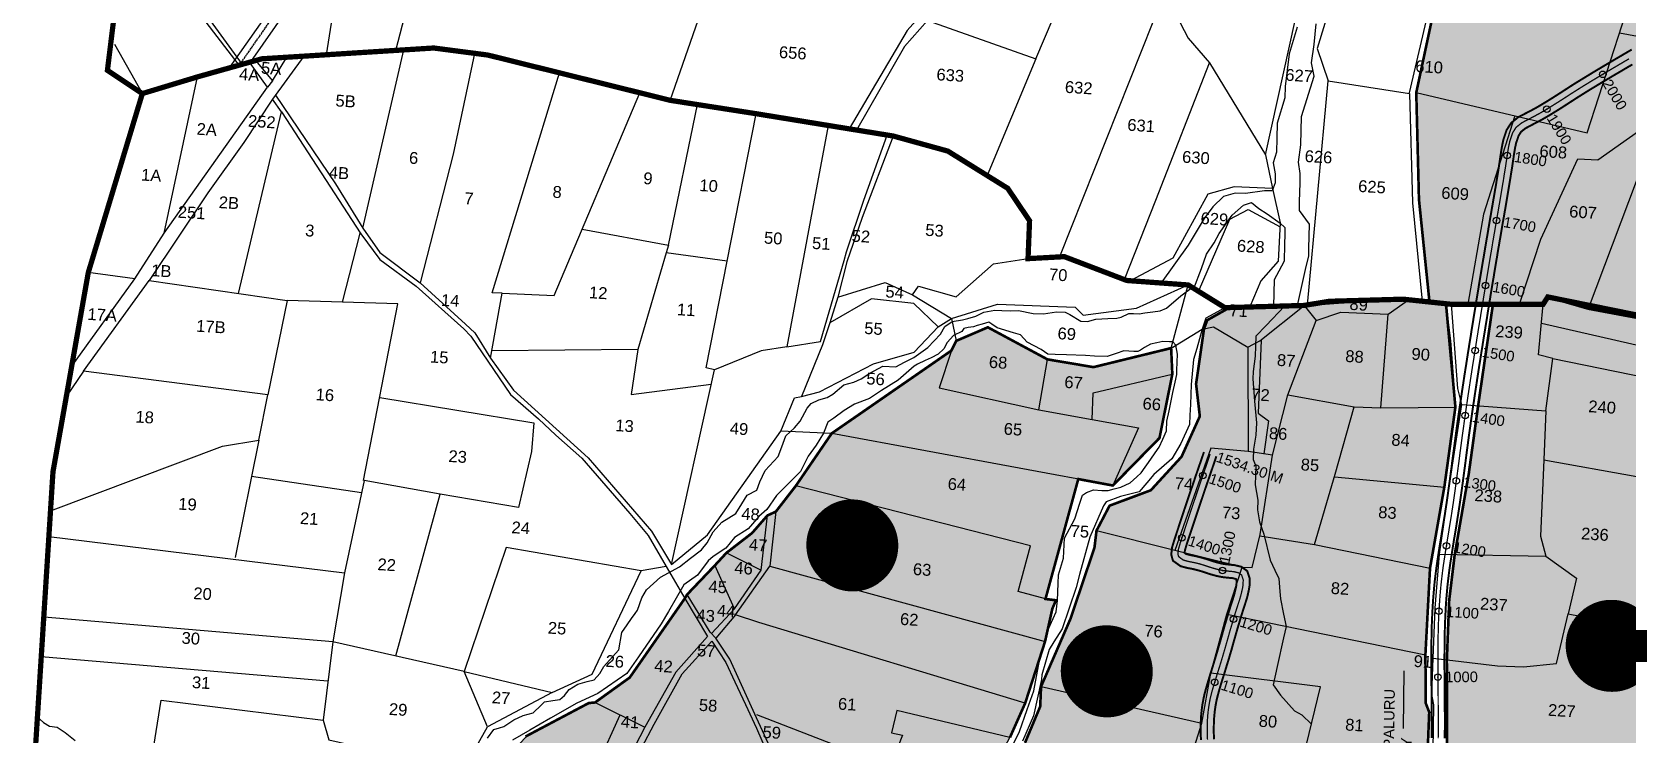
# Model space of a CAD drawing. Header units: inches. Extents: x 201618 to 222325, y 1599056 to 1612709.
# Drawn here: x 203279 to 205704, y 1605696 to 1606762 of the extents above; entities that cross this region are included whole.
import ezdxf
from ezdxf.enums import TextEntityAlignment as Align

# ---------------------------------------------------------------- set-up
doc = ezdxf.new("R2010")
doc.units = ezdxf.units.IN
doc.header["$LTSCALE"] = 15
doc.header["$MEASUREMENT"] = 0
doc.header["$PDMODE"] = 32
doc.header["$PDSIZE"] = 10
doc.linetypes.add('ACAD_ISO02W100', pattern=[15, 12, -3])
doc.linetypes.add('HIDDEN2', pattern=[0.1875, 0.125, -0.0625])
for name, color, linetype in [('CANAL1', 7, 'Continuous'), ('CHANAGE', 1, 'Continuous'), ('PAPER SIZE', 5, 'Continuous'), ('PLOT', 7, 'Continuous'), ('PLOTS', 7, 'Continuous'), ('PLOTS NO', 7, 'Continuous'), ('ROAD', 1, 'Continuous'), ('STREAMS', 4, 'Continuous'), ('STRUCTURE', 5, 'Continuous'), ('text2', 7, 'Continuous'), ('VILLAGE BOUNDAY', 5, 'Continuous'), ('VILLAGE BOUNDRY', 5, 'Continuous'), ('WUA-12', 3, 'Continuous')]:
    doc.layers.add(name, color=color, linetype=linetype)
doc.styles.get("Standard").update_dxf_attribs({"font": 'arial.ttf'})
doc.dimstyles.get("Standard").update_dxf_attribs({"dimtxt": 0.18, "dimasz": 0.18, "dimexe": 0.18, "dimexo": 0.0625, "dimgap": 0.09, "dimtad": 0, "dimtih": 1, "dimtoh": 1, "dimdec": 4, "dimzin": 0, "dimdsep": 46, "dimtxsty": 'Standard', "dimcen": 0.09, "dimadec": 0, "dimazin": 0, "dimtfac": 1, "dimtdec": 4, "dimtofl": 0, "dimtmove": 0, "dimatfit": 3, "dimfxl": 1, "dimtolj": 1, "dimtzin": 0, "dimarcsym": 0})
pattern_1 = [(45, (0, 0), (-0.088388347648, 0.088388347648), [])]

msp = doc.modelspace()

# ---------------------------------------------------------------- hatches: boundary and pattern name
at = {"layer": 'PLOTS NO'}
h = msp.add_hatch(color=2, dxfattribs=at)
h.dxf.hatch_style = 1
h.paths.add_polyline_path([(205462.2, 1606348.3), (205437.6, 1606348.2), (205429.1, 1606349.1), (205404, 1606351.8), (205396, 1606429.5), (205388, 1606507.3), (205383.9, 1606669.8), (205420.6, 1606841), (205458.9, 1606950.9), (205460.2, 1606950.6), (205485.3, 1607027.8), (205485.4, 1607083.6), (205485.4, 1607112.7), (205487.9, 1607137.7), (205495.4, 1607214), (205497.9, 1607239.3), (205505.4, 1607315.3), (205538.5, 1607335.4), (205590.8, 1607320.2), (205581.5, 1607365.7), (205596.3, 1607383.3), (205696, 1607382.1), (205703.6, 1607405.8), (205699.9, 1607446.4), (205652, 1607452.5), (205654.1, 1607569.4), (205646.1, 1607614.3), (205657.8, 1607769.8), (205770.2, 1607793.5), (205757, 1607719.9), (205821.8, 1607704.8), (205907.4, 1607685), (205973.3, 1607772.8), (206218.7, 1607712.2), (206218.7, 1607610.7), (206210, 1607553), (206183.5, 1607429.4), (206160.8, 1607328), (206146.1, 1607262.9), (206136.1, 1607212.3), (206122.2, 1607141.7), (206114.1, 1607094.6), (206111.5, 1607079.7), (206100.8, 1607017.7), (206095.2, 1606972.1), (206088.5, 1606918.1), (206087.8, 1606907.4), (206076.6, 1606749.9), (206074.1, 1606737.9), (206057.2, 1606656.9), (206053.9, 1606627.1), (206035.8, 1606562), (206020.6, 1606506.4), (206004.9, 1606450.3), (205988.8, 1606355.4), (205972.7, 1606260.5), (205919.2, 1606273.5), (205789.7, 1606316), (205645.4, 1606341.6), (205583.9, 1606359.4), (205576.8, 1606348.3), (205542.3, 1606348.8), (205507.2, 1606348.3)])
at = {"layer": 'PLOTS NO', "true_color": 0xc7c8ca}
h = msp.add_hatch(color=9, dxfattribs=at)
h.dxf.hatch_style = 1
h.paths.add_polyline_path([(204719.4, 1605541.7), (204789.1, 1605682.5), (204812.1, 1605737.4), (204813.4, 1605767.7), (204858.1, 1605870.5), (204894.6, 1605978.6), (204897.7, 1606004.4), (204917.6, 1606042.4), (204980.3, 1606065.8), (205027, 1606116.7), (205054.8, 1606178.2), (205049.1, 1606227.1), (205061.2, 1606311), (205066.1, 1606324.2), (205101.4, 1606344), (205218.7, 1606347.4), (205347.2, 1606357.1), (205372.2, 1606355.1), (205429.1, 1606349.1), (205443.4, 1606192.1), (205426.6, 1606070.7), (205404.8, 1605947.4), (205397.8, 1605816), (205398.4, 1605742.2), (205403.6, 1605728.7), (205398.9, 1605612.4), (205395.2, 1605396.2), (205376.8, 1605279.7), (205357.6, 1605115.7), (205224, 1605138.2), (205185.1, 1605145), (205157.8, 1605253.7), (205134.9, 1605352.6), (205151, 1605393.9), (205174.8, 1605455.8), (204991.9, 1605502.6), (204982.2, 1605468), (204902.9, 1605490.2), (204823.7, 1605512.4)])
at = {"layer": 'PLOTS NO', "true_color": 0x7aafdf}
h = msp.add_hatch(dxfattribs=at)
h.set_pattern_fill('ANSI31', color=143)
h.set_pattern_definition(pattern_1)
h.paths.add_polyline_path([(205365.6, 1604886.1), (205376.4, 1605000.9), (205390.6, 1605165.1), (205406.6, 1605288), (205426.1, 1605404.9), (205426.2, 1605419.4), (205429.8, 1605576.6), (205430.7, 1605668.1), (205430.4, 1605807.8), (205434, 1605898.7), (205442.3, 1605967.7), (205463.8, 1606091.4), (205477.8, 1606193.1), (205500.3, 1606347), (205542.3, 1606348.8), (205576.8, 1606348.3), (205583.9, 1606359.4), (205645.4, 1606341.6), (205789.7, 1606314.7), (205920.1, 1606273.1), (205972.7, 1606260.5), (206047.7, 1606256.8), (206002.5, 1606058.7), (206000, 1605996.1), (206080.2, 1605993.6), (206113.9, 1605947.7), (206132.6, 1605935.5), (206123.3, 1605844.7), (206166.6, 1605837), (206160.2, 1605775.3), (206204.7, 1605763.7), (206168.9, 1605555.9), (206167.7, 1605536.9), (206155.6, 1605519.6), (206130, 1605530.8), (206056.1, 1605571.2), (206045.1, 1605552.2), (205884.5, 1605551.6), (205866.1, 1605409.6), (205593.9, 1605445.1), (205585.8, 1605399.9), (205561.5, 1605264.2), (205624.6, 1605257.2), (205736.4, 1605241.9), (205848.1, 1605226.5), (205848.7, 1605199.9), (205739.3, 1605111.7), (205641.6, 1605031.6), (205485.5, 1604908.1), (205438.9, 1604869.4)])
at = {"layer": 'PLOTS NO', "true_color": 0x58ba48}
h = msp.add_hatch(dxfattribs=at)
h.set_pattern_fill('ANSI31', color=85)
h.set_pattern_definition(pattern_1)
h.paths.add_polyline_path([(203783.2, 1605316), (203736.1, 1605337.8), (203805.1, 1605390.1), (203873.2, 1605403.1), (203947.3, 1605471), (203957.3, 1605574.7), (203971.5, 1605629.8), (204029.4, 1605691.7), (204125.7, 1605742.6), (204135.3, 1605743.5), (204188, 1605781.4), (204271.6, 1605901.3), (204275.1, 1605907.3), (204316.9, 1605951.1), (204335, 1605970.7), (204374, 1606000.8), (204397.3, 1606027.5), (204410.1, 1606033.3), (204440.6, 1606072.6), (204495.1, 1606152.2), (204677, 1606277.9), (204684.4, 1606292.7), (204732.5, 1606313.3), (204823.1, 1606264.6), (204893.1, 1606252.8), (205011.2, 1606281.7), (205013, 1606242.2), (204993.5, 1606145.2), (204922.6, 1606073), (204870, 1606082.8), (204820.1, 1605900.7), (204836, 1605898.7), (204830.5, 1605885.7), (204819.5, 1605836.1), (204789.2, 1605742.3), (204766.1, 1605690.4), (204699.5, 1605566.6), (204590.7, 1605550.1), (204513.7, 1605461.1), (204508.1, 1605453.6), (204490.4, 1605398), (204500.5, 1605279.7), (204560.8, 1605274.6), (204565.9, 1605185.2), (204558.2, 1605066.8), (204467.8, 1605072.7), (204447.7, 1604992.2), (204349, 1605023), (204342.6, 1605014.3), (204268.3, 1605039.4), (204084.8, 1605108.8), (203963.3, 1605160), (203967.5, 1605174.5), (203903.8, 1605233.9), (203840.2, 1605293.3)])
at = {"layer": 'text2'}
h = msp.add_hatch(dxfattribs=at)
h.set_pattern_fill('ANSI31', color=5)
h.set_pattern_definition([(45, (13662.94323, -6696.569), (-0.088388347648, 0.088388347648), [])])
edge = h.paths.add_edge_path()
edge.add_arc((204526.4, 1605982), 69.1, 0, 360)
h.paths.add_polyline_path([(204447.7, 1605951), (204605, 1605951), (204605, 1606013.1), (204447.7, 1606013.1)], flags=9)
h = msp.add_hatch(dxfattribs=at)
h.set_pattern_fill('ANSI31', color=5)
h.set_pattern_definition([(45, (14817.52329, -6849.14004), (-0.088388347648, 0.088388347648), [])])
edge = h.paths.add_edge_path()
edge.add_arc((205681, 1605829.5), 69.1, 0, 360)
h.paths.add_polyline_path([(205602.3, 1605798.4), (205759.6, 1605798.4), (205759.6, 1605860.5), (205602.3, 1605860.5)], flags=9)
h = msp.add_hatch(dxfattribs=at)
h.set_pattern_fill('ANSI31', color=5)
h.set_pattern_definition([(45, (14049.87522, -6887.85783), (-0.088388347648, 0.088388347648), [])])
edge = h.paths.add_edge_path()
edge.add_arc((204913.3, 1605790.8), 69.1, 0, 360)
h.paths.add_polyline_path([(204834.6, 1605759.7), (204992, 1605759.7), (204992, 1605821.8), (204834.6, 1605821.8)], flags=9)

# ---------------------------------------------------------------- linework, layer by layer
at = {"layer": 'CANAL1', "color": 200, "linetype": 'ByBlock', "ltscale": 40, "const_width": 3}
for points in [[(205407.2, 1605689.3), (205407.3, 1605699.8), (205407.4, 1605710.2), (205407.4, 1605720.7), (205407.3, 1605731.3), (205407.2, 1605741.8), (205407.2, 1605752.3), (205407.1, 1605762.9), (205407, 1605773.4), (205406.9, 1605784), (205406.8, 1605794.5), (205406.8, 1605805.1), (205406.8, 1605815.7), (205406.9, 1605829.5), (205407, 1605837), (205407.2, 1605847.6), (205407.4, 1605858.2), (205407.8, 1605868.9), (205408.3, 1605879.5), (205408.9, 1605890.2), (205409.6, 1605900.8), (205410.5, 1605911.4), (205411.4, 1605922.1), (205412.3, 1605930.4), (205413.9, 1605943.3), (205415.3, 1605953.9), (205416.9, 1605964.4), (205418.5, 1605974.9), (205420.2, 1605985.3), (205421.9, 1605995.8), (205423.6, 1606006.2), (205425.3, 1606016.6), (205427.4, 1606029.3), (205428.6, 1606037.3), (205430.2, 1606047.7), (205431.7, 1606058.1), (205433.1, 1606068.5), (205434.6, 1606078.9), (205436, 1606089.4), (205437.4, 1606099.8), (205438.7, 1606110.2), (205440.1, 1606120.7), (205441.5, 1606131.2), (205442.9, 1606141.6), (205444.4, 1606153), (205445.7, 1606162.6), (205447.2, 1606173.1), (205448.7, 1606183.5), (205450.2, 1606194), (205451.8, 1606204.4), (205453.3, 1606214.9), (205454.9, 1606225.3), (205456.5, 1606235.8), (205458.1, 1606246.2), (205459.8, 1606256.7), (205461.4, 1606267.1), (205463, 1606277.5), (205464.7, 1606287.9), (205466.9, 1606301.4), (205468, 1606308.8), (205469.7, 1606319.2), (205471.4, 1606329.6), (205473.1, 1606340), (205474.8, 1606350.4), (205476.5, 1606360.8), (205478.2, 1606371.2), (205479.9, 1606381.6), (205481.6, 1606392), (205483.4, 1606402.4), (205485.1, 1606412.8), (205486.9, 1606423.2), (205488.6, 1606433.6), (205490.4, 1606444.1), (205492.2, 1606454.5), (205493.9, 1606464.9), (205495.5, 1606474.1), (205497.5, 1606485.8), (205499.3, 1606496.2), (205501.1, 1606506.6), (205502.9, 1606517), (205504.7, 1606527.4), (205506.4, 1606537.8), (205508.1, 1606548.1), (205509.7, 1606558.5), (205511.8, 1606572.6), (205512.8, 1606579.2), (205514.6, 1606589.9), (205516.4, 1606598.4), (205521.3, 1606613), (205528.2, 1606623.7), (205538.6, 1606632.2), (205552.2, 1606639.3), (205558.6, 1606642.6), (205567.8, 1606647.6), (205576.7, 1606652.9), (205585.6, 1606658.3), (205594.3, 1606663.8), (205603.1, 1606669.4), (205615.6, 1606677.5), (205620.7, 1606680.8), (205629.7, 1606686.4), (205638.7, 1606691.9), (205647.7, 1606697.4), (205656.8, 1606702.9), (205665.9, 1606708.3), (205675, 1606713.7), (205684.1, 1606719.1), (205693.2, 1606724.4), (205702.4, 1606729.8), (205711.5, 1606735.1)], [(205427.2, 1605689), (205427.3, 1605699.6), (205427.4, 1605710.2), (205427.4, 1605720.8), (205427.3, 1605731.4), (205427.2, 1605741.9), (205427.2, 1605752.5), (205427.1, 1605763), (205427, 1605773.6), (205426.9, 1605784.1), (205426.8, 1605794.6), (205426.8, 1605805.2), (205426.8, 1605815.7), (205426.9, 1605829.3), (205427, 1605836.6), (205427.2, 1605847.1), (205427.4, 1605857.6), (205427.8, 1605868.1), (205428.3, 1605878.5), (205428.8, 1605888.9), (205429.5, 1605899.3), (205430.4, 1605909.7), (205431.3, 1605920.1), (205432.2, 1605928.1), (205433.7, 1605940.7), (205435.1, 1605951.1), (205436.7, 1605961.4), (205438.3, 1605971.8), (205439.9, 1605982.1), (205441.6, 1605992.5), (205443.4, 1606002.9), (205445.1, 1606013.4), (205447.1, 1606026.2), (205448.4, 1606034.3), (205450, 1606044.8), (205451.5, 1606055.3), (205453, 1606065.8), (205454.4, 1606076.2), (205455.8, 1606086.7), (205457.2, 1606097.2), (205458.6, 1606107.6), (205459.9, 1606118.1), (205461.3, 1606128.5), (205462.7, 1606139), (205464.2, 1606150.3), (205465.6, 1606159.8), (205467, 1606170.3), (205468.5, 1606180.7), (205470, 1606191.1), (205471.6, 1606201.5), (205473.1, 1606211.9), (205474.7, 1606222.3), (205476.3, 1606232.7), (205477.9, 1606243.2), (205479.5, 1606253.6), (205481.2, 1606264), (205482.8, 1606274.4), (205484.5, 1606284.8), (205486.6, 1606298.3), (205487.8, 1606305.6), (205489.5, 1606316), (205491.2, 1606326.4), (205492.8, 1606336.8), (205494.5, 1606347.2), (205496.2, 1606357.6), (205497.9, 1606368), (205499.6, 1606378.3), (205501.4, 1606388.7), (205503.1, 1606399.1), (205504.8, 1606409.5), (205506.6, 1606419.9), (205508.3, 1606430.3), (205510.1, 1606440.7), (205511.9, 1606451.1), (205513.7, 1606461.5), (205515.2, 1606470.7), (205517.3, 1606482.4), (205519.1, 1606492.8), (205520.9, 1606503.2), (205522.6, 1606513.7), (205524.4, 1606524.1), (205526.1, 1606534.6), (205527.8, 1606545), (205529.5, 1606555.4), (205531.6, 1606569.6), (205532.5, 1606576.1), (205534.2, 1606586.1), (205535.7, 1606593), (205539.5, 1606604.3), (205543.3, 1606610.2), (205549.7, 1606615.4), (205561.4, 1606621.6), (205568, 1606625), (205577.6, 1606630.2), (205587, 1606635.7), (205596.1, 1606641.3), (205605.1, 1606646.9), (205613.9, 1606652.6), (205626.4, 1606660.7), (205631.4, 1606663.9), (205640.2, 1606669.4), (205649.1, 1606674.9), (205658.1, 1606680.3), (205667, 1606685.7), (205676.1, 1606691.1), (205685.2, 1606696.5), (205694.3, 1606701.8), (205703.4, 1606707.2), (205712.5, 1606712.5)], [(205056.5, 1605686.6), (205056.2, 1605694.3), (205056, 1605702.1), (205056.1, 1605709.9), (205056.4, 1605717.7), (205056.9, 1605724.9), (205057.8, 1605733.4), (205058.9, 1605741.3), (205060.7, 1605750.7), (205062.1, 1605756.9), (205064.1, 1605764.4), (205066.3, 1605771.8), (205067.4, 1605775.6), (205070.7, 1605786.4), (205073, 1605793.6), (205075.2, 1605800.8), (205077.4, 1605808), (205079.6, 1605815.2), (205082, 1605823.3), (205083.8, 1605829.5), (205085.9, 1605836.7), (205088.9, 1605847.3), (205090, 1605851.3), (205092.1, 1605858.7), (205094.3, 1605866), (205096.5, 1605873.4), (205098.7, 1605880.7), (205100.9, 1605887.9), (205103.4, 1605895.5), (205105.4, 1605901.8), (205107.4, 1605908.5), (205109.8, 1605918.5), (205110.5, 1605922.6), (205110.7, 1605928.3), (205109.9, 1605930.8), (205109.5, 1605931.1), (205104.6, 1605932.3), (205093.2, 1605933.4), (205087.9, 1605934.1), (205079.7, 1605935.8), (205072.1, 1605937.9), (205066.9, 1605939.5), (205058.3, 1605942.4), (205051.5, 1605944.4), (205043.9, 1605946.3), (205035.6, 1605947.8), (205025.5, 1605950.5), (205013.9, 1605958.8), (205011.4, 1605968), (205012.4, 1605978.3), (205015.8, 1605989.5), (205017.8, 1605995.5), (205020.1, 1606002.7), (205022.4, 1606009.6), (205023.6, 1606013.4), (205026.9, 1606023.3), (205029.2, 1606030.3), (205031.5, 1606037.3), (205033.9, 1606044.3), (205036.3, 1606051.4), (205038.7, 1606058.5), (205041.1, 1606065.7), (205043.6, 1606072.9), (205046.1, 1606080.1), (205048.5, 1606087.4), (205051, 1606094.7), (205053.5, 1606102), (205056.1, 1606109.3), (205058.6, 1606116.6), (205061.1, 1606123.9)], [(205076.5, 1605687.7), (205076.1, 1605694.9), (205076, 1605702.2), (205076.1, 1605709.4), (205076.3, 1605716.7), (205076.8, 1605723.2), (205077.6, 1605731), (205078.6, 1605738), (205080.2, 1605746.5), (205081.5, 1605752), (205083.4, 1605759.1), (205085.4, 1605766.2), (205086.5, 1605769.8), (205089.8, 1605780.5), (205092.1, 1605787.7), (205094.3, 1605794.9), (205096.5, 1605802.1), (205098.8, 1605809.4), (205101.2, 1605817.7), (205103.1, 1605824), (205105.1, 1605831.3), (205108.1, 1605841.8), (205109.2, 1605845.8), (205111.3, 1605853.1), (205113.5, 1605860.4), (205115.6, 1605867.6), (205117.8, 1605874.8), (205120, 1605881.9), (205122.4, 1605889.4), (205124.5, 1605895.8), (205126.8, 1605903.2), (205129.4, 1605914.5), (205130.4, 1605920.6), (205130.8, 1605931.2), (205126.9, 1605943.2), (205118, 1605949.6), (205107.9, 1605952), (205095.5, 1605953.3), (205091.2, 1605953.8), (205084.4, 1605955.3), (205077.8, 1605957.1), (205073.1, 1605958.6), (205064.3, 1605961.5), (205056.7, 1605963.7), (205048.1, 1605965.8), (205040, 1605967.4), (205034.1, 1605968.9), (205031.7, 1605970.6), (205032.1, 1605974.4), (205034.8, 1605983.5), (205036.7, 1605989.3), (205039.1, 1605996.5), (205041.4, 1606003.4), (205042.6, 1606007.1), (205045.9, 1606017), (205048.2, 1606023.9), (205050.5, 1606030.9), (205052.9, 1606037.9), (205055.2, 1606045), (205057.7, 1606052.1), (205060.1, 1606059.3), (205062.5, 1606066.5), (205065, 1606073.7), (205067.5, 1606080.9), (205070, 1606088.2), (205072.5, 1606095.5), (205075, 1606102.8), (205077.5, 1606110.1), (205080, 1606117.4)]]:
    msp.add_lwpolyline(points, dxfattribs=at)
at = {"layer": 'CANAL1', "color": 1, "linetype": 'HIDDEN2', "ltscale": 40, "const_width": 2}
for points in [[(205417.2, 1605689.1), (205417.3, 1605699.7), (205417.4, 1605710.2), (205417.4, 1605720.8), (205417.3, 1605731.3), (205417.2, 1605741.9), (205417.2, 1605752.4), (205417.1, 1605762.9), (205417, 1605773.5), (205416.9, 1605784), (205416.8, 1605794.6), (205416.8, 1605805.1), (205416.8, 1605815.7), (205416.9, 1605829.4), (205417, 1605836.8), (205417.2, 1605847.4), (205417.4, 1605857.9), (205417.8, 1605868.5), (205418.3, 1605879), (205418.9, 1605889.5), (205419.6, 1605900.1), (205420.4, 1605910.6), (205421.4, 1605921.1), (205422.3, 1605929.2), (205423.8, 1605942), (205425.2, 1605952.5), (205426.8, 1605962.9), (205428.4, 1605973.3), (205430.1, 1605983.7), (205431.8, 1605994.1), (205433.5, 1606004.6), (205435.2, 1606015), (205437.3, 1606027.8), (205438.5, 1606035.8), (205440.1, 1606046.2), (205441.6, 1606056.7), (205443.1, 1606067.1), (205444.5, 1606077.6), (205445.9, 1606088), (205447.3, 1606098.5), (205448.7, 1606108.9), (205450, 1606119.4), (205451.4, 1606129.9), (205452.8, 1606140.3), (205454.3, 1606151.6), (205455.7, 1606161.2), (205457.1, 1606171.7), (205458.6, 1606182.1), (205460.1, 1606192.5), (205461.7, 1606203), (205463.2, 1606213.4), (205464.8, 1606223.8), (205466.4, 1606234.3), (205468, 1606244.7), (205469.6, 1606255.1), (205471.3, 1606265.5), (205472.9, 1606275.9), (205474.6, 1606286.4), (205476.7, 1606299.9), (205477.9, 1606307.2), (205479.6, 1606317.6), (205481.3, 1606328), (205483, 1606338.4), (205484.7, 1606348.8), (205486.4, 1606359.2), (205488.1, 1606369.6), (205489.8, 1606380), (205491.5, 1606390.4), (205493.2, 1606400.8), (205495, 1606411.2), (205496.7, 1606421.6), (205498.5, 1606432), (205500.2, 1606442.4), (205502, 1606452.8), (205503.8, 1606463.2), (205505.4, 1606472.4), (205507.4, 1606484.1), (205509.2, 1606494.5), (205511, 1606504.9), (205512.8, 1606515.4), (205514.5, 1606525.8), (205516.3, 1606536.2), (205517.9, 1606546.6), (205519.6, 1606557), (205521.7, 1606571.1), (205522.7, 1606577.7), (205524.4, 1606588), (205526.1, 1606595.7), (205530.4, 1606608.7), (205535.7, 1606617), (205544.2, 1606623.8), (205556.8, 1606630.4), (205563.3, 1606633.8), (205572.7, 1606638.9), (205581.9, 1606644.3), (205590.8, 1606649.8), (205599.7, 1606655.4), (205608.5, 1606661), (205621, 1606669.1), (205626.1, 1606672.3), (205634.9, 1606677.9), (205643.9, 1606683.4), (205652.9, 1606688.9), (205661.9, 1606694.3), (205671, 1606699.7), (205680.1, 1606705.1), (205689.2, 1606710.4), (205698.3, 1606715.8), (205707.4, 1606721.1)], [(205066.5, 1605687.1), (205066.2, 1605694.6), (205066, 1605702.2), (205066.1, 1605709.7), (205066.4, 1605717.2), (205066.8, 1605724), (205067.7, 1605732.2), (205068.8, 1605739.7), (205070.4, 1605748.6), (205071.8, 1605754.5), (205073.7, 1605761.8), (205075.9, 1605769), (205077, 1605772.7), (205080.3, 1605783.5), (205082.5, 1605790.7), (205084.8, 1605797.9), (205087, 1605805.1), (205089.2, 1605812.3), (205091.6, 1605820.5), (205093.4, 1605826.7), (205095.5, 1605834), (205098.5, 1605844.5), (205099.6, 1605848.6), (205101.7, 1605855.9), (205103.9, 1605863.2), (205106, 1605870.5), (205108.2, 1605877.7), (205110.5, 1605884.9), (205112.9, 1605892.4), (205115, 1605898.8), (205117.1, 1605905.9), (205119.6, 1605916.5), (205120.5, 1605921.6), (205120.8, 1605929.8), (205118.4, 1605937), (205113.7, 1605940.4), (205106.3, 1605942.2), (205094.3, 1605943.3), (205089.6, 1605944), (205082, 1605945.5), (205074.9, 1605947.5), (205070, 1605949), (205061.3, 1605951.9), (205054.1, 1605954.1), (205046, 1605956), (205037.8, 1605957.6), (205029.8, 1605959.7), (205022.6, 1605964.9), (205021.5, 1605968.9), (205022.3, 1605976.4), (205025.3, 1605986.5), (205027.2, 1605992.4), (205029.6, 1605999.6), (205031.9, 1606006.5), (205033.1, 1606010.3), (205036.4, 1606020.2), (205038.7, 1606027.1), (205041, 1606034.1), (205043.4, 1606041.1), (205045.8, 1606048.2), (205048.2, 1606055.3), (205050.6, 1606062.5), (205053.1, 1606069.7), (205055.5, 1606076.9), (205058, 1606084.2), (205060.5, 1606091.4), (205063, 1606098.7), (205065.5, 1606106), (205068, 1606113.3), (205070.5, 1606120.7)]]:
    msp.add_lwpolyline(points, dxfattribs=at)
at = {"layer": 'CHANAGE'}
for p in [(205667.4, 1606697.5), (205582.5, 1606644.7), (205522.1, 1606574.1), (205505.9, 1606475.4), (205489.3, 1606376.8), (205473.3, 1606278.1), (205458.2, 1606179.3), (205059.4, 1606088.2), (205444.8, 1606080.2), (205027.6, 1605993.4), (205429.7, 1605981.3), (205089.3, 1605944), (205418.4, 1605882), (205105.9, 1605869.9), (205077.4, 1605774.1), (205416.9, 1605782.1)]:
    msp.add_point(p, dxfattribs=at)
at = {"layer": 'PLOT'}
for points in [[(203579.2, 1606707.3), (203765.5, 1606971.5), (203995.1, 1607321.8), (204026.1, 1607374.2), (204094.6, 1607490), (204189.8, 1607671.1), (204232, 1607754.1), (204332.5, 1607949), (204365.4, 1608012.3), (204447.8, 1608173.4), (204542.3, 1608318.5), (204604.3, 1608414.3), (204734.6, 1608615.8), (204821.6, 1608743.5), (204928, 1608900.8), (205110.5, 1609173)], [(205826.1, 1608355.6), (205701.8, 1608169.1), (205696.3, 1608160.8), (205644.2, 1608078.8), (205612.3, 1608034.8), (205521.6, 1607885.6), (205445.8, 1607755.2), (205367.2, 1607640.9), (205245.1, 1607464.1), (205224.8, 1607433.6), (205097.3, 1607298.7), (205042.5, 1607229.6), (204978.7, 1607175.8), (204913, 1607113.1), (204868.5, 1607060.3), (204792.8, 1606959.9), (204741.7, 1606901.6), (204640.5, 1606779.5), (204605.8, 1606739.9), (204532.6, 1606612.9)], [(204249.5, 1606658), (204292, 1606779.6), (204316.7, 1606875.6), (204338.4, 1606945.4), (204385.1, 1607022.6), (204434.9, 1607004.8), (204466.8, 1607092.4), (204469, 1607105.4), (204548.4, 1607345.6), (204577.6, 1607463.3), (204592.5, 1607563.1), (204586.9, 1607569.1), (204596.3, 1607730.3), (204377.9, 1607781.9), (204292.3, 1607720.6), (204211.4, 1607671.3)], [(204808.9, 1607666.9), (205303.4, 1607573), (205216.4, 1607440.8), (205206.7, 1607431.2), (205061.2, 1607276.4), (205033.7, 1607236.8), (204950.6, 1607164.1), (204900.5, 1607118.9), (204872.5, 1607084.3), (204806.4, 1607000.3), (204726, 1606902.1), (204635.5, 1606793.2), (204609.6, 1606764), (204521.7, 1606614.7)], [(203832.5, 1606733.9), (203899.2, 1606991.6), (203975.6, 1607257.7)], [(203611.9, 1606716.5), (203758.3, 1606926.8), (203786.7, 1607101.8), (203457.8, 1607158.7)], [(205373.7, 1606669.6), (205421.5, 1606873.5), (205453.3, 1606971.2), (205414.2, 1607000.5), (205399.8, 1606966.7), (205410.7, 1606926.6), (205389.6, 1606861.7), (205329.9, 1606881.1), (205256.7, 1606813.1), (205233.1, 1606736.7), (205249.9, 1606687.4)], [(203594, 1606711.4), (203421.9, 1606936.2)], [(205404, 1606351.8), (205388, 1606507.3), (205383.9, 1606669.8), (205643.7, 1606608.8), (205732.5, 1606882.4), (205458.9, 1606950.9), (205420.6, 1606841), (205383.9, 1606669.8)], [(203727.1, 1606727.3), (203758.3, 1606926.8)], [(203464.7, 1606896.5), (203598.5, 1606712.7)], [(204805.6, 1606721), (204873.1, 1606879.4), (204740.9, 1606900.7)], [(204873.1, 1606879.4), (204906, 1606860.9), (204963.8, 1606856.4), (205001.3, 1606821.7), (204841.4, 1606420.2)], [(205154.6, 1606575), (205209.2, 1606823.4), (205274.6, 1606891.8), (205256.7, 1606813.1)], [(205001.3, 1606821.7), (205037.1, 1606752.3), (205069.4, 1606715.2)], [(204640.5, 1606779.5), (204805.6, 1606721), (204731.4, 1606543.8)], [(205756.2, 1606635.5), (205884.6, 1606724.7), (205692.8, 1606759.8)], [(204940.1, 1606385.8), (204987.8, 1606506.6), (205069.4, 1606715.2), (205154.6, 1606575), (205165.2, 1606523.9), (205107, 1606526.4), (205066.9, 1606515.5), (205014, 1606418.4), (204948.8, 1606384)], [(205218.7, 1606347.4), (205249.9, 1606687.4), (205373.7, 1606668.2), (205378.3, 1606502.3), (205392.9, 1606352.9)], [(205533.6, 1606634.7), (205486, 1606485.2), (205462.2, 1606348.3)], [(205540.8, 1606348.3), (205573.2, 1606447.4), (205629.6, 1606569.2), (205660.2, 1606567.6), (205756.2, 1606635.5), (205645.4, 1606341.6)], [(205165.2, 1606523.9), (205177.2, 1606472.1), (205173.9, 1606413.5), (205147.7, 1606383.7), (205131, 1606344.2)], [(205052.8, 1606367.6), (205100.4, 1606477.4), (205128.3, 1606492.3), (205176.9, 1606465.7)]]:
    msp.add_lwpolyline(points, dxfattribs=at)
at = {"layer": 'PLOTS'}
for points in [[(203782.3, 1606463.7), (203844.3, 1606734.7)], [(203692.6, 1606725.3), (203644.7, 1606659.7), (203601, 1606594.1), (203546.7, 1606517.5), (203457.2, 1606384.3)], [(203480.1, 1606456.4), (203637.1, 1606678), (203609.6, 1606715.8)], [(203952, 1606729.4), (203919.6, 1606576.1), (203869.1, 1606380.6)], [(203435.5, 1606387.1), (203480.1, 1606456.4), (203530.9, 1606693.7)], [(203649.3, 1606666), (203740.7, 1606531.4), (203782.3, 1606463.7), (203808.1, 1606426.8), (203869.1, 1606380.6), (203938, 1606318.1), (203952.5, 1606305), (203976.5, 1606266.5), (203994.2, 1606364.9), (203978.7, 1606365.5), (204081, 1606699.8)], [(203994.2, 1606364.9), (204073, 1606361.7), (204203.2, 1606669.5)], [(203593.2, 1606364.8), (203658.6, 1606640.5), (203644.7, 1606659.7)], [(203658.6, 1606640.5), (203779, 1606455.1), (203808, 1606416.3), (203863, 1606375.7), (203935.6, 1606310.9), (203946.3, 1606299.6), (204006.6, 1606211.3), (204049.5, 1606174.3), (204075.4, 1606149.7), (204115.2, 1606114.3), (204188.3, 1606030.4), (204216, 1605997.1), (204243.3, 1605950), (204205.6, 1605943.5), (204000, 1605979.1), (203936.4, 1605790.5)], [(204246.8, 1606438.3), (204291.1, 1606651.5)], [(204336.2, 1606413.8), (204380.2, 1606637.7)], [(204489.6, 1606619.9), (204462.7, 1606476.4), (204426.7, 1606283.8), (204387.7, 1606277.7), (204316.7, 1606248.8)], [(204426.7, 1606283.8), (204478.1, 1606291.7), (204513.9, 1606415), (204517.7, 1606428.1), (204543.8, 1606506.3), (204579.4, 1606605.3)], [(204588.7, 1606603.8), (204541.2, 1606479.9), (204518.2, 1606412.7), (204504.6, 1606359.1), (204492, 1606320.2), (204481.2, 1606286.8), (204449, 1606208.1), (204476.3, 1606215.5), (204558.4, 1606257.7), (204620.7, 1606275.5), (204657.1, 1606313.8), (204619.9, 1606349.3), (204555.6, 1606356.3), (204492, 1606320.2)], [(203751.2, 1606351.5), (203778.3, 1606456.2)], [(204115.6, 1606462.4), (204246.8, 1606438.3), (204243.3, 1606426.4)], [(203976.5, 1606266.5), (204011.2, 1606217.6), (204124.6, 1606115.3), (204221.3, 1606003.7), (204251.4, 1605952.9), (204316.7, 1606248.8), (204304.4, 1606251.5), (204336.2, 1606413.8), (204243.3, 1606426.4), (204200.2, 1606279.8), (204189.9, 1606211.3), (204311.8, 1606226.8)], [(203339.5, 1606254.3), (203435.5, 1606387.1), (203364.7, 1606396.5)], [(204504.6, 1606359.1), (204576.5, 1606381.1), (204617.9, 1606362.5), (204626.9, 1606375.7), (204684.4, 1606359.6), (204741.1, 1606409.6), (204793.6, 1606417.6)], [(203357.5, 1606246.5), (203457.2, 1606384.3), (203666.9, 1606354.2), (203637.9, 1606210.9)], [(204657.1, 1606313.8), (204677.3, 1606326.9), (204747.4, 1606348.4), (204865.5, 1606343.7), (204877.5, 1606331.7), (204958.7, 1606342.4), (205037.2, 1606377.6)], [(205011.2, 1606281.7), (205037.2, 1606377.6)], [(203783.4, 1606080.5), (203835.4, 1606348.8), (203666.9, 1606354.2)], [(204434.5, 1605603.7), (204380.9, 1605720.2), (204340.1, 1605809.1), (204318.8, 1605841.3), (204310.5, 1605850.2), (204275.1, 1605907.3), (204319.6, 1605954.5), (204335, 1605970.7), (204374, 1606000.8), (204397.3, 1606027.5), (204410.1, 1606033.3), (204440.6, 1606072.6), (204495.1, 1606152.2), (204677, 1606277.9), (204684.4, 1606292.7), (204732.5, 1606313.3), (204822.7, 1606264.6), (204893.1, 1606252.8), (205011.2, 1606281.7), (205058.2, 1606310.4), (205075.4, 1606314.2), (205128, 1606283.2), (205146.2, 1606292.6), (205213.3, 1606346.5), (205231.7, 1606323.6), (205269.2, 1606336.4), (205341.2, 1606333.5), (205372.2, 1606355.1)], [(204617.9, 1606362.5), (204677.3, 1606326.9)], [(205344.8, 1604890.8), (205370, 1605174.1), (205385.6, 1605291.2), (205401.9, 1605379.2), (205406.6, 1605495.5), (205407, 1605506.6), (205406.2, 1605530.8), (205409.6, 1605670.3), (205410.5, 1605739.8), (205407.4, 1605756.1), (205409.6, 1605810.7), (205412.7, 1605886.7), (205419.4, 1605968.5), (205439, 1606104), (205453, 1606195.8), (205447, 1606220.2), (205437.6, 1606348.2)], [(205429.1, 1606349.1), (205435.8, 1606292.9), (205443.4, 1606192.1), (205426.6, 1606070.7), (205409.9, 1605976.4), (205404.8, 1605947.4), (205397.8, 1605816), (205398.4, 1605742.2), (205403.6, 1605728.7), (205398.9, 1605612.4)], [(205453, 1606195.8), (205580.7, 1606186.3), (205591.7, 1606265.9), (205569.6, 1606271.4), (205576.8, 1606348.3)], [(204677.3, 1606326.9), (204684.4, 1606292.7)], [(205165.5, 1606119.3), (205188.7, 1606210.7), (205231.7, 1606323.6)], [(205188.7, 1606210.7), (205289.3, 1606192.5), (205329.8, 1606190.9), (205341.2, 1606333.5)], [(205128, 1606283.2), (205128.1, 1606124.6), (205071.3, 1606129.5), (205016.9, 1605974.2), (204897.7, 1606004.4), (204917.6, 1606042.4), (204980.3, 1606065.8), (205027, 1606116.7), (205054.8, 1606178.2), (205049.1, 1606227.1), (205061.2, 1606311)], [(205574.1, 1606319.7), (205913.2, 1606242.2), (205919.6, 1606273.5)], [(204200.2, 1606279.8), (203978.5, 1606277.6)], [(204677, 1606277.9), (204658.3, 1606221.5), (204810.2, 1606188.1), (204823.1, 1606264.6)], [(204810.2, 1606188.1), (204890.9, 1606173.3), (204892.5, 1606213.8), (205013, 1606242.2), (205011.2, 1606281.7)], [(205148, 1606294), (205143.5, 1606183), (205159.2, 1606171), (205152.2, 1606121.2)], [(205591.7, 1606265.9), (205904.1, 1606202.2), (205913.2, 1606242.2)], [(203624.2, 1606141.8), (203637.9, 1606210.9), (203357.5, 1606246.5), (203331.4, 1606208.6)], [(205013, 1606242.2), (204993.5, 1606145.2), (204922.6, 1606073), (204495.1, 1606152.2), (204417.8, 1606155.3), (204438.5, 1606206.4), (204449, 1606208.1)], [(203807.9, 1606206.5), (204042.2, 1606168.1), (204038.6, 1606124.9), (204018.8, 1606039.7), (203899.8, 1606060)], [(205229.4, 1605983.5), (205260.8, 1606090.4), (205289.3, 1606192.5)], [(205329.8, 1606190.9), (205443.4, 1606192.1)], [(205580.7, 1606186.3), (205577.7, 1606111.9), (205719.5, 1606086.6)], [(204251.4, 1605952.9), (204306.2, 1605998), (204417.8, 1606155.3)], [(204890.9, 1606173.3), (204961.4, 1606160.5), (204922.6, 1606073)], [(203307.2, 1606034.3), (203568.6, 1606132.6), (203624.2, 1606141.8), (203588.1, 1605963.7)], [(205119.1, 1605949.2), (205134.5, 1605948.5), (205146.8, 1605998.8), (205165.5, 1606119.3), (205128.1, 1606124.6)], [(205577.7, 1606111.9), (205573, 1605995.9), (205580.8, 1605965.6), (205627.3, 1605932.2), (205614.8, 1605878.1), (205727.4, 1605856.4), (205751.7, 1605931.8), (205776.4, 1605957.4)], [(203613.1, 1606087), (203780.3, 1606062.4)], [(203832.3, 1605814.1), (203899.8, 1606060), (203784.1, 1606080.4), (203754.4, 1605940.3)], [(204870, 1606082.8), (204820.1, 1605900.7), (204778.4, 1605912.2), (204797.4, 1605981.4), (204440.6, 1606072.6)], [(205259.6, 1606086.3), (205426.6, 1606070.7)], [(204410.1, 1606033.3), (204401, 1605950.6), (204819.5, 1605836.1), (204830.5, 1605885.7), (204836, 1605898.7), (204820.1, 1605900.7)], [(204312.2, 1605848.4), (204347.2, 1605885.9), (204388, 1605944.6), (204397.3, 1606027.5)], [(203304.8, 1605995.8), (203754.4, 1605940.3), (203736.4, 1605835.8)], [(204897.7, 1606004.4), (204894.6, 1605978.6), (204858.1, 1605870.5), (204813.4, 1605767.7), (204812.1, 1605737.4), (204789.1, 1605682.5), (204765.7, 1605634.4), (204754.9, 1605612), (204719.4, 1605541.7)], [(205146.2, 1605996.4), (205229.4, 1605983.5), (205404.8, 1605947.4)], [(204335, 1605970.7), (204388, 1605944.6)], [(204823.7, 1605512.4), (204982.2, 1605468), (204991.9, 1605502.6), (205058.1, 1605712.3), (205071.7, 1605787.8), (205095.7, 1605877.5), (205119.1, 1605949.2), (205016.9, 1605974.2)], [(205419.4, 1605968.5), (205580.8, 1605965.6)], [(204070.2, 1605758.8), (204130.6, 1605786.4), (204205.6, 1605943.5)], [(204243.3, 1605950), (204271.6, 1605901.3), (204306.4, 1605843.7), (204258, 1605789.3), (204211, 1605706)], [(204347.2, 1605885.9), (204317.2, 1605951.9)], [(204819.5, 1605836.1), (204789.2, 1605742.3), (204384.4, 1605865.1), (204348.9, 1605876.5), (204401, 1605950.6)], [(204271.6, 1605901.3), (204188, 1605781.4), (204135.3, 1605743.5)], [(203736.4, 1605835.8), (203297.7, 1605873.2)], [(204348.9, 1605876.5), (204318.8, 1605841.3)], [(205095.7, 1605877.5), (205397.8, 1605816)], [(205409.6, 1605810.7), (205507.4, 1605799.2), (205547, 1605797.6), (205597.3, 1605802.7), (205614.8, 1605878.1)], [(204206.5, 1605675), (204225.1, 1605710.7), (204267.6, 1605786.9), (204312.7, 1605836.8), (204334.2, 1605804.4), (204347.7, 1605775), (204363.8, 1605740.4), (204380.5, 1605704.4), (204406.4, 1605644.9), (204426.2, 1605605.3)], [(203283.7, 1605663.9), (203455.2, 1605620.1), (203475.7, 1605746.9), (203721.8, 1605716.6), (203730.5, 1605686.5), (203934.9, 1605640.8), (203971.5, 1605706.5), (203936.4, 1605790.5), (203736.4, 1605835.8), (203721.8, 1605716.6)], [(203293.2, 1605813.1), (203729.1, 1605776.2)], [(203936.4, 1605790.5), (204070.2, 1605758.8), (203971.5, 1605706.5)], [(205058.6, 1604988.2), (205063.4, 1605037), (205088.3, 1605172.7), (205132.5, 1605345.1), (205175.2, 1605456.3), (205208, 1605642.4), (205238.2, 1605767.1), (205071.7, 1605787.8)], [(204813.4, 1605767.7), (205058.1, 1605712.3)], [(203873.2, 1605403.1), (203947.3, 1605471), (203957.3, 1605574.7), (203971.5, 1605629.8), (204031.3, 1605692.4), (204125.7, 1605742.6), (204135.3, 1605743.5), (204211, 1605706), (204195.7, 1605676.7), (204163.2, 1605592.6), (204107.7, 1605501.6), (204082.2, 1605459.6), (204051.2, 1605391.4), (204028.9, 1605318.1), (204017, 1605261.5), (203966.4, 1605178.1)], [(204513.7, 1605461.1), (204590.7, 1605550.1), (204699.5, 1605566.6), (204766.1, 1605690.4), (204789.2, 1605742.3)], [(204041.8, 1605449.6), (204139.7, 1605649.8), (204173.2, 1605724.7)], [(204766.1, 1605690.4), (204594.1, 1605731.1), (204586.1, 1605697.5), (204602.6, 1605693.6), (204584.1, 1605646), (204381.1, 1605724.6)]]:
    msp.add_lwpolyline(points, dxfattribs=at)
at = {"layer": 'ROAD', "linetype": 'ACAD_ISO02W100', "ltscale": 0.01}
msp.add_lwpolyline([(203594.7, 1606711.6), (203699, 1606861.5), (203811.5, 1607025), (203935, 1607218.3), (204019.1, 1607337.3), (204048.9, 1607391.4), (204149.8, 1607571.6), (204211.3, 1607691.3), (204278.3, 1607829.2), (204366.3, 1607999.5), (204451.5, 1608163.6), (204529.1, 1608282.7), (204693.7, 1608529), (204940.8, 1608903.5), (205101.9, 1609147.5), (205201.5, 1609304.8), (205349.7, 1609508), (205397.3, 1609557), (205447.3, 1609664.4), (205584.3, 1609931.4), (205681.8, 1610121.5), (205763.7, 1610281.2), (205977.6, 1610685.6), (206120.3, 1610955.4)], dxfattribs=at)
at = {"layer": 'STREAMS'}
for points in [[(205202.8, 1606769.2), (205190.9, 1606728.6), (205184.6, 1606679.2), (205184.2, 1606661.9), (205172.6, 1606623.3), (205172.1, 1606600.8), (205171.6, 1606579.2), (205166.1, 1606563.1), (205169.5, 1606546.6), (205169.4, 1606542.6), (205169.2, 1606532.6), (205164.7, 1606520.5), (205153, 1606520.8), (205124, 1606516.7), (205108.3, 1606517), (205090.7, 1606512), (205074.4, 1606496.5), (205061.6, 1606478.8), (205037, 1606438.1), (204995.9, 1606380.6)], [(205203.1, 1606346.2), (205215.6, 1606401.1), (205220.3, 1606421.8), (205220.5, 1606433.2), (205221.4, 1606470.1), (205206.3, 1606490.8), (205206.6, 1606504.1), (205207.2, 1606532.7), (205207.5, 1606546.7), (205204.9, 1606563.9), (205208.5, 1606590.6), (205209.5, 1606633.7), (205228.9, 1606694.8), (205224.8, 1606714.8), (205228.6, 1606742.7), (205231.9, 1606774.4)], [(205045.6, 1606372.4), (205057.3, 1606402.7), (205064.9, 1606424.3), (205076.4, 1606441.6), (205084.2, 1606455.7), (205104.2, 1606483.5), (205121.4, 1606498.8), (205133.4, 1606503), (205144.6, 1606493.8), (205157.2, 1606485.5), (205177.2, 1606471.4), (205184.2, 1606464.9), (205184, 1606454.7), (205183.7, 1606439.3), (205183.1, 1606413.7), (205174.9, 1606398.8), (205167.6, 1606385.4), (205166.7, 1606345.2)], [(203971.9, 1605689.5), (203981.2, 1605702.5), (203990, 1605705), (203996.4, 1605706.9), (204011.8, 1605717.3), (204025.9, 1605723.5), (204041.3, 1605728), (204053.1, 1605739.4), (204058.6, 1605744.7), (204071.1, 1605746.5), (204081.6, 1605748), (204089, 1605754.1), (204096.1, 1605763.2), (204108.9, 1605771.4), (204123.4, 1605775.2), (204133.9, 1605778), (204142.7, 1605787.3), (204148.4, 1605797.9), (204161.9, 1605812.9), (204171.5, 1605823.6), (204175.9, 1605850), (204184.1, 1605861.5), (204190.9, 1605871.2), (204196, 1605878.4), (204199.8, 1605883.7), (204206.2, 1605902.4), (204213.5, 1605914.7), (204235, 1605933.9), (204263.5, 1605949.7), (204280.4, 1605962.5), (204296.9, 1605975.1), (204305.7, 1605986.2), (204314.7, 1606002.7), (204328, 1606017.1), (204349.5, 1606030.3), (204358.6, 1606045.4), (204366.4, 1606058.1), (204381.2, 1606065.8), (204386, 1606078.6), (204393.7, 1606095.7), (204413.6, 1606117.1), (204419, 1606131.9), (204425.1, 1606148.6), (204438.5, 1606160.6), (204446.9, 1606170.5), (204457.8, 1606190.3), (204463.9, 1606197.4), (204475.3, 1606203.3), (204488, 1606206.8), (204496.8, 1606211.6), (204513.7, 1606225.7), (204528.5, 1606230.1), (204540, 1606235.1), (204552.9, 1606243.5), (204573, 1606254.2), (204592.4, 1606253.4), (204606, 1606260.4), (204619.9, 1606267.6), (204641.3, 1606282.5), (204660.5, 1606302.8), (204667.2, 1606314.5), (204678.3, 1606322.1), (204694, 1606324.8), (204702.3, 1606326.5), (204714.3, 1606330.1), (204726.6, 1606336.4), (204743.1, 1606339.3), (204753.6, 1606338.9), (204767, 1606338.3), (204778.9, 1606339), (204801.3, 1606334.2), (204817.3, 1606333.6), (204836.8, 1606337), (204849.8, 1606336.5), (204857.3, 1606332.5), (204873.7, 1606322.6), (204883.8, 1606322.2), (204896.9, 1606325.7), (204915.1, 1606326.5), (204928.6, 1606327.1), (204935.1, 1606328.8), (204946.7, 1606334.5), (204954.2, 1606334.2), (204962.7, 1606333.9), (204971.4, 1606335.1), (204983.4, 1606336.8), (204994.4, 1606338.4), (205003.9, 1606342.4), (205025.8, 1606361.1), (205043.5, 1606374.3)], [(205183.6, 1606345.6), (205155.7, 1606316), (205140.2, 1606299.6), (205139, 1606269.7), (205136, 1606246), (205135.5, 1606234.9), (205137.7, 1606200.9), (205140.9, 1606168.1), (205140.1, 1606149.4), (205136.3, 1606128.4), (205135.7, 1606112.7), (205140, 1606102.3), (205138.8, 1606074), (205143.1, 1606050.9), (205142.5, 1606036.2), (205145.3, 1606017.6), (205152.2, 1605999.3), (205162, 1605959.4), (205168.9, 1605944.6), (205174.8, 1605931.8), (205176.6, 1605911.8), (205177.5, 1605901), (205182.2, 1605877.4), (205185.9, 1605859.1), (205182.2, 1605841.6), (205172.4, 1605798), (205166.2, 1605770.2), (205177.3, 1605754.5), (205198.7, 1605730.6), (205209.9, 1605724.5), (205224.4, 1605710.4)], [(205093, 1606343.1), (205064.1, 1606327.3), (205058.2, 1606310.4), (205050.1, 1606281), (205045.4, 1606264.2), (205041.7, 1606226.3), (205040.5, 1606196), (205039.8, 1606180.1), (205039.2, 1606165.8), (205025.9, 1606136.7), (205012, 1606113.4), (204984.7, 1606089.7), (204974.2, 1606077.2), (204962.8, 1606063.6), (204934.1, 1606056.5), (204912.2, 1606048.4), (204908.2, 1606042.2), (204887.8, 1605994.6), (204872, 1605937.7), (204866.6, 1605918.2), (204845.3, 1605855.2), (204833, 1605835.4), (204825.9, 1605823.9), (204814.4, 1605785.3), (204814.1, 1605778.6), (204801.9, 1605723.3), (204785.2, 1605684.7)], [(204760.7, 1605658.9), (204780.6, 1605699.3), (204792.4, 1605732.8), (204802.5, 1605761.4), (204812.8, 1605815.5), (204822.8, 1605851), (204836.3, 1605881.4), (204838.5, 1605898.4), (204839.6, 1605924.1), (204840.1, 1605937.1), (204847.6, 1605962.8), (204848.9, 1605992.8), (204865, 1606022.5), (204872.5, 1606046.1), (204876.4, 1606058.5), (204882.6, 1606062.5), (204893.2, 1606066.2), (204905.8, 1606065.6), (204915.4, 1606065.3), (204924.5, 1606067.8), (204934.9, 1606070.6), (204948.8, 1606077), (204959, 1606086.4), (204965.5, 1606092.4), (204980.2, 1606113.2), (204986.7, 1606122.4), (204993.1, 1606131.5), (204998.4, 1606143.2), (205004.2, 1606155.9), (205004.8, 1606170.5), (205008.1, 1606186.5), (205013.9, 1606214.1), (205017.2, 1606229.9), (205019.6, 1606241.5), (205019.8, 1606248.1), (205020.8, 1606272.5), (205018.5, 1606286.1), (205013.7, 1606291.2), (205008.5, 1606291.4), (204998.7, 1606291.8), (204989.4, 1606289.7), (204979.6, 1606287.5), (204970.9, 1606282.5), (204964.4, 1606278.7), (204960.7, 1606276.6), (204954.3, 1606276.8), (204939.2, 1606277.5), (204927.8, 1606273.6), (204914.1, 1606269), (204894.7, 1606269.7), (204880.8, 1606270.3), (204851.9, 1606271.5), (204834.9, 1606272.2), (204823.6, 1606272.6), (204813.7, 1606279.8), (204792.1, 1606290.5), (204782.3, 1606302), (204771.7, 1606305), (204746.6, 1606312.6), (204738.7, 1606318), (204733.9, 1606321.2), (204723.7, 1606318.2), (204716.3, 1606316.1), (204710.5, 1606314.2), (204702.4, 1606312.8), (204695.8, 1606311.7), (204692.9, 1606307), (204680.1, 1606301.1), (204670.6, 1606290.1), (204665.6, 1606280.7), (204657, 1606272.3), (204646.2, 1606267), (204637.3, 1606262.7), (204625.7, 1606257.1), (204620.3, 1606254.4), (204596.1, 1606232.9), (204570.9, 1606217.1), (204552.5, 1606205.4), (204529.5, 1606196.7), (204514.2, 1606186.8), (204498.1, 1606175.5), (204489, 1606169.1), (204482.4, 1606152.7), (204471.6, 1606134.2), (204459.3, 1606117.5), (204447.4, 1606094.2), (204431.9, 1606078.5), (204411.3, 1606057.6), (204396.5, 1606036.5), (204384.1, 1606026), (204368.2, 1606007.1), (204347.3, 1605993.8), (204334.1, 1605978), (204314.8, 1605965.3), (204307.1, 1605958.7), (204291, 1605936.7), (204270, 1605922), (204246.9, 1605881.9), (204235.9, 1605862.9), (204201.1, 1605812.7), (204183.7, 1605787.6), (204139.3, 1605757.2), (204107.3, 1605742.3), (204067.5, 1605719.4), (204036.3, 1605701.5), (204009.7, 1605686.2)], [(203286.8, 1605721.6), (203296.5, 1605712.9), (203305.7, 1605707.6), (203317.5, 1605706.1), (203329.5, 1605697.7), (203344.5, 1605685.9)]]:
    msp.add_lwpolyline(points, dxfattribs=at)
at = {"layer": 'VILLAGE BOUNDAY', "linetype": 'ACAD_ISO02W100', "ltscale": 0.2, "const_width": 8}
for points in [[(203446.9, 1606668.3), (203393.8, 1606703.6), (203423.5, 1606944.3), (203466.9, 1607215.3), (203502.9, 1607409.3), (203609.6, 1607953.5), (203630.4, 1608080.1), (203639, 1608232.2), (203644.9, 1608336.5), (203689.3, 1608714.7), (203715.3, 1608848.4), (203717.9, 1608862), (203743.5, 1608960.3), (203762.8, 1609078)], [(203446.9, 1606668.3), (203530.9, 1606693.7), (203628.5, 1606721.1), (203890, 1606737.5), (203972.2, 1606726.8), (204249.7, 1606658), (204380.2, 1606637.7), (204588.7, 1606603.8), (204671.7, 1606580.9), (204762.7, 1606524.4), (204795.9, 1606475.2), (204793.6, 1606417.6), (204848.8, 1606420.6), (204943.7, 1606384.4), (205037.2, 1606377.6), (205093, 1606343.1), (205213.3, 1606346.5), (205251.6, 1606352.8), (205364, 1606356), (205437.6, 1606348.2), (205576.8, 1606348.3), (205583.9, 1606359.4), (205776.2, 1606320.4)], [(203283, 1605652.5), (203311, 1606093.8), (203364.7, 1606396.5), (203446.9, 1606668.3)]]:
    msp.add_lwpolyline(points, dxfattribs=at)
at = {"layer": 'VILLAGE BOUNDRY'}
for points in [[(203446.9, 1606668.3), (203404.9, 1606742.9)], [(203618.8, 1606718.4), (203644.6, 1606687.5), (203637.1, 1606678)], [(203644.6, 1606687.5), (203666.7, 1606723.5)]]:
    msp.add_lwpolyline(points, dxfattribs=at)
at = {"layer": 'WUA-12', "color": 15, "const_width": 4}
for points in [[(205462.2, 1606348.3), (205437.6, 1606348.2), (205429.1, 1606349.1), (205404, 1606351.8), (205396, 1606429.5), (205388, 1606507.3), (205383.9, 1606669.8), (205420.6, 1606841)], [(204789.1, 1605682.5), (204812.1, 1605737.4), (204813.4, 1605767.7), (204858.1, 1605870.5), (204894.6, 1605978.6), (204897.7, 1606004.4), (204917.6, 1606042.4), (204980.3, 1606065.8), (205027, 1606116.7), (205054.8, 1606178.2), (205049.1, 1606227.1), (205061.2, 1606311), (205066.1, 1606324.2), (205101.4, 1606344), (205218.7, 1606347.4), (205347.2, 1606357.1), (205372.2, 1606355.1), (205429.1, 1606349.1), (205443.4, 1606192.1), (205426.6, 1606070.7), (205404.8, 1605947.4), (205397.8, 1605816), (205398.4, 1605742.2), (205403.6, 1605728.7), (205398.9, 1605612.4)], [(205365.6, 1604886.1), (205376.4, 1605000.9), (205390.6, 1605165.1), (205406.6, 1605288), (205426.1, 1605404.9), (205426.2, 1605419.4), (205429.8, 1605576.6), (205430.7, 1605668.1), (205430.4, 1605807.8), (205434, 1605898.7), (205442.3, 1605967.7), (205463.8, 1606091.4), (205477.8, 1606193.1), (205500.3, 1606347), (205542.3, 1606348.8), (205576.8, 1606348.3), (205583.9, 1606359.4), (205645.4, 1606341.6), (205789.7, 1606314.7)], [(205789.7, 1606316), (205645.4, 1606341.6), (205583.9, 1606359.4), (205576.8, 1606348.3), (205542.3, 1606348.8), (205507.2, 1606348.3), (205462.2, 1606348.3)], [(204029.4, 1605691.7), (204125.7, 1605742.6), (204135.3, 1605743.5), (204188, 1605781.4), (204271.6, 1605901.3), (204275.1, 1605907.3), (204316.9, 1605951.1), (204335, 1605970.7), (204374, 1606000.8), (204397.3, 1606027.5), (204410.1, 1606033.3), (204440.6, 1606072.6), (204495.1, 1606152.2), (204677, 1606277.9), (204684.4, 1606292.7), (204732.5, 1606313.3), (204823.1, 1606264.6), (204893.1, 1606252.8), (205011.2, 1606281.7), (205013, 1606242.2), (204993.5, 1606145.2), (204922.6, 1606073), (204870, 1606082.8), (204820.1, 1605900.7), (204836, 1605898.7), (204830.5, 1605885.7), (204819.5, 1605836.1), (204789.2, 1605742.3), (204766.1, 1605690.4)]]:
    msp.add_lwpolyline(points, dxfattribs=at)
at = {"layer": 'WUA-12', "const_width": 3}
for points in [[(205462.2, 1606348.3), (205437.6, 1606348.2), (205429.1, 1606349.1), (205404, 1606351.8), (205396, 1606429.5), (205388, 1606507.3), (205383.9, 1606669.8), (205420.6, 1606841)], [(204789.1, 1605682.5), (204812.1, 1605737.4), (204813.4, 1605767.7), (204858.1, 1605870.5), (204894.6, 1605978.6), (204897.7, 1606004.4), (204917.6, 1606042.4), (204980.3, 1606065.8), (205027, 1606116.7), (205054.8, 1606178.2), (205049.1, 1606227.1), (205061.2, 1606311), (205066.1, 1606324.2), (205101.4, 1606344), (205218.7, 1606347.4), (205347.2, 1606357.1), (205372.2, 1606355.1), (205429.1, 1606349.1), (205443.4, 1606192.1), (205426.6, 1606070.7), (205404.8, 1605947.4), (205397.8, 1605816), (205398.4, 1605742.2), (205403.6, 1605728.7), (205398.9, 1605612.4)], [(205365.6, 1604886.1), (205376.4, 1605000.9), (205390.6, 1605165.1), (205406.6, 1605288), (205426.1, 1605404.9), (205426.2, 1605419.4), (205429.8, 1605576.6), (205430.7, 1605668.1), (205430.4, 1605807.8), (205434, 1605898.7), (205442.3, 1605967.7), (205463.8, 1606091.4), (205477.8, 1606193.1), (205500.3, 1606347), (205542.3, 1606348.8), (205576.8, 1606348.3), (205583.9, 1606359.4), (205645.4, 1606341.6), (205789.7, 1606314.7)], [(205789.7, 1606316), (205645.4, 1606341.6), (205583.9, 1606359.4), (205576.8, 1606348.3), (205542.3, 1606348.8), (205507.2, 1606348.3), (205462.2, 1606348.3)], [(204029.4, 1605691.7), (204125.7, 1605742.6), (204135.3, 1605743.5), (204188, 1605781.4), (204271.6, 1605901.3), (204275.1, 1605907.3), (204316.9, 1605951.1), (204335, 1605970.7), (204374, 1606000.8), (204397.3, 1606027.5), (204410.1, 1606033.3), (204440.6, 1606072.6), (204495.1, 1606152.2), (204677, 1606277.9), (204684.4, 1606292.7), (204732.5, 1606313.3), (204823.1, 1606264.6), (204893.1, 1606252.8), (205011.2, 1606281.7), (205013, 1606242.2), (204993.5, 1606145.2), (204922.6, 1606073), (204870, 1606082.8), (204820.1, 1605900.7), (204836, 1605898.7), (204830.5, 1605885.7), (204819.5, 1605836.1), (204789.2, 1605742.3), (204766.1, 1605690.4)]]:
    msp.add_lwpolyline(points, dxfattribs=at)

# ---------------------------------------------------------------- texts
at = {"layer": 'CHANAGE'}
for s, rotation, p in [('2000', 300.7842, (205673, 1606688.1)), ('1900', 301.4852, (205588.3, 1606635.3)), ('1800', 351.6255, (205533, 1606572.5)), ('1700', 350.1913, (205516.7, 1606473.6)), ('1600', 350.6365, (205500.1, 1606375.1)), ('1500', 350.9526, (205484.1, 1606276.4)), ('1400', 351.867, (205469.1, 1606177.7)), ('1534.30 M', 341.0274, (205080.9, 1606117.1)), ('1500', 341.0883, (205069.8, 1606084.6)), ('1300', 352.3337, (205455.7, 1606078.7)), ('1400', 341.7832, (205038, 1605990)), ('1300', 78.4014, (205091.5, 1605954.8)), ('1200', 350.8669, (205440.5, 1605979.6)), ('1100', 356.8195, (205429.4, 1605881.4)), ('1200', 343.4115, (205116.4, 1605866.8)), ('1000', 0.4711, (205427.9, 1605782.1)), ('1100', 342.9208, (205087.9, 1605770.9))]:
    msp.add_text(s, height=16, rotation=rotation, dxfattribs=at).set_placement(p, align=Align.MIDDLE_LEFT)
at = {"layer": 'PLOTS NO'}
for s, p in [('656', (204414.4, 1606722.5)), ('5A', (203626.9, 1606698.6)), ('610', (205382, 1606701.2)), ('4A', (203593.5, 1606689.1)), ('633', (204653.9, 1606688.6)), ('632', (204849.2, 1606669.6)), ('627', (205184.3, 1606688)), ('5B', (203740.1, 1606648.9)), ('2A', (203529, 1606605.9)), ('252', (203607.1, 1606618)), ('631', (204944.1, 1606612.1)), ('608', (205570.8, 1606572.1)), ('6', (203851.9, 1606562)), ('630', (205027.4, 1606563.5)), ('626', (205213.8, 1606564.6)), ('1A', (203444.6, 1606536.3)), ('4B', (203730, 1606539.9)), ('9', (204208.2, 1606530.9)), ('7', (203936.1, 1606500.5)), ('8', (204070.1, 1606510.3)), ('10', (204293.5, 1606520.3)), ('625', (205295.1, 1606519.1)), ('609', (205421.5, 1606508.8)), ('251', (203500.4, 1606479.8)), ('2B', (203562.7, 1606494.5)), ('607', (205616, 1606480.5)), ('3', (203694, 1606451.7)), ('53', (204636.9, 1606452.4)), ('629', (205055.5, 1606470.3)), ('50', (204391.7, 1606440.6)), ('51', (204464.7, 1606432.5)), ('52', (204525, 1606443.5)), ('628', (205110.8, 1606428.5)), ('1B', (203459.9, 1606391.1)), ('70', (204825, 1606384.9)), ('12', (204125.6, 1606357.6)), ('54', (204576.3, 1606358.8)), ('14', (203900.6, 1606346)), ('11', (204259.3, 1606331.8)), ('71', (205099.4, 1606330.4)), ('89', (205281.9, 1606340)), ('17A', (203363, 1606324.7)), ('17B', (203528.3, 1606306.7)), ('55', (204544.1, 1606303.3)), ('69', (204838, 1606295.4)), ('239', (205503.5, 1606298.6)), ('15', (203883.9, 1606259.9)), ('87', (205171.6, 1606254.9)), ('88', (205275.5, 1606260.9)), ('90', (205376.2, 1606264.2)), ('68', (204733.6, 1606251.9)), ('56', (204547.3, 1606226.8)), ('67', (204848.4, 1606221.4)), ('16', (203710, 1606202.6)), ('66', (204967.3, 1606188.7)), ('72', (205132.6, 1606202.7)), ('240', (205645.1, 1606184.5)), ('18', (203436, 1606168.8)), ('13', (204165.6, 1606155.7)), ('49', (204339.7, 1606151.1)), ('65', (204756.2, 1606150.4)), ('86', (205159.4, 1606143.8)), ('84', (205345.6, 1606133.8)), ('23', (203911.9, 1606108.9)), ('85', (205207.8, 1606096.2)), ('64', (204671, 1606066.7)), ('74', (205016.3, 1606067.6)), ('238', (205472, 1606049.5)), ('19', (203501.1, 1606036.5)), ('21', (203686.1, 1606014.7)), ('48', (204357.2, 1606021.4)), ('73', (205088, 1606023.3)), ('83', (205325.6, 1606023.8)), ('24', (204007.8, 1606000.7)), ('75', (204858, 1605995.3)), ('236', (205634.1, 1605991.4)), ('47', (204368.7, 1605974.5)), ('22', (203804, 1605944.6)), ('46', (204346.6, 1605939.3)), ('63', (204618.1, 1605937.3)), ('20', (203524, 1605900.6)), ('45', (204307.3, 1605910.9)), ('82', (205253.5, 1605908.5)), ('43', (204289, 1605867.3)), ('44', (204320.2, 1605874.3)), ('237', (205480.4, 1605884.8)), ('25', (204063, 1605848.2)), ('62', (204598.5, 1605861.5)), ('76', (204969.9, 1605843.7)), ('30', (203506.1, 1605832.9)), ('26', (204150.8, 1605797.8)), ('57', (204289.9, 1605813.9)), ('91', (205379.5, 1605797.6)), ('42', (204224.9, 1605790.4)), ('31', (203521.9, 1605765.5)), ('29', (203821.4, 1605724.7)), ('27', (203977.9, 1605742.5)), ('58', (204292.7, 1605730.9)), ('61', (204504.2, 1605732.8)), ('227', (205583.8, 1605723.4)), ('41', (204174, 1605705.7)), ('80', (205143.9, 1605706.8)), ('81', (205275.4, 1605701.1)), ('59', (204389.5, 1605689.8))]:
    msp.add_text(s, height=18, rotation=356.3896, dxfattribs=at).set_placement(p)
at = {"layer": 'PLOTS NO', "color": 1}
for s, p in [('TC3', (204526.4, 1605982)), ('TC7', (205681, 1605829.5)), ('TC6', (204913.3, 1605790.8))]:
    msp.add_text(s, height=40, dxfattribs=at).set_placement(p, align=Align.MIDDLE_CENTER)
at = {"layer": 'STRUCTURE', "color": 5, "insert": (205331.6, 1605524.5), "char_height": 16, "width": 273.397, "attachment_point": 1, "rotation": 89.102, "bg_fill": 1, "box_fill_scale": 1.1, "bg_fill_color": 7, "bg_fill_true_color": 16777215, "bg_fill_transparency": 0}
msp.add_mtext('{\\C1;7L MINOR OF PALURU DISTRIBUTORY}', dxfattribs=at)

# ---------------------------------------------------------------- leaders
at = {"layer": 'PAPER SIZE', "color": 1}
msp.add_leader([(205364.8, 1605791.7), (205363.8, 1605704.1)], dimstyle='Standard', override={"dimasz": 40, "dimgap": 0.09, "dimtad": 0, "dimtfill": 2, "dimtfillclr": 5}, dxfattribs=at)

doc.saveas('drawing.dxf')
